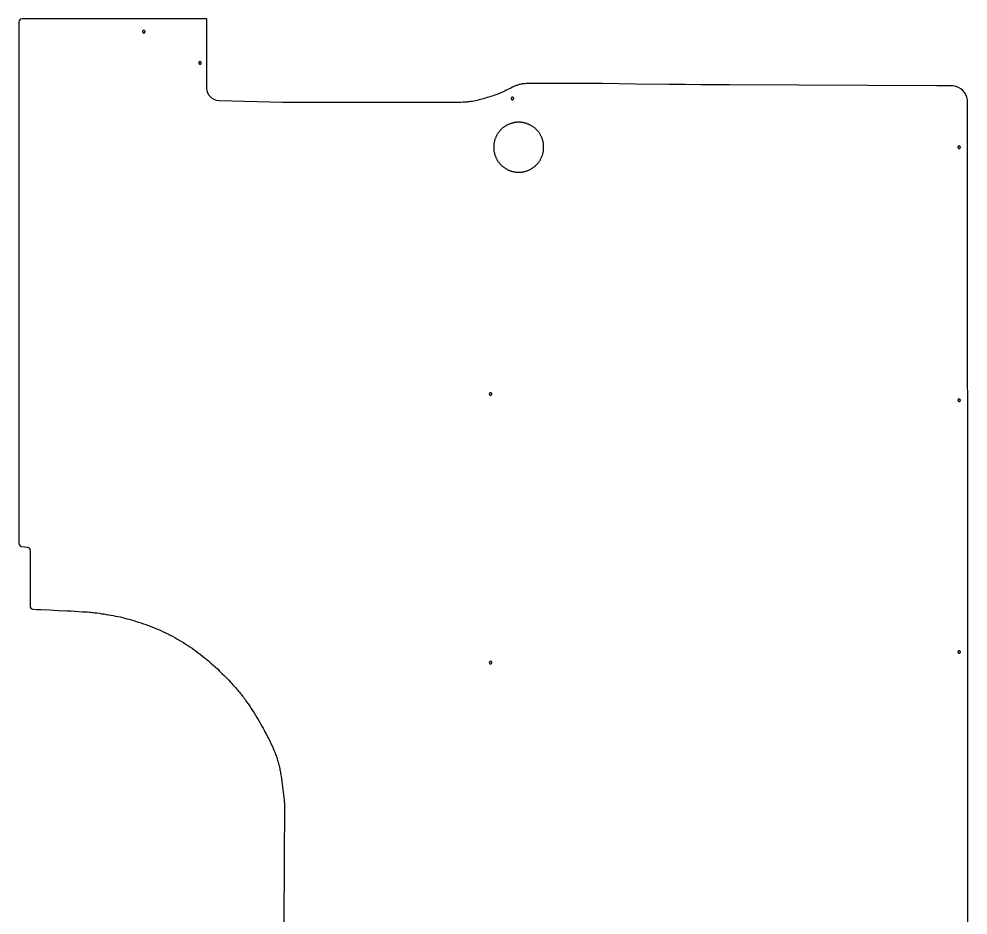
# Model space of a CAD drawing. Extents: x 51 to 7825, y -8 to 7597.
# Drawn here: x 4393 to 5912, y 1496 to 2930 of the extents above; entities that cross this region are included whole.
import ezdxf

# ---------------------------------------------------------------- set-up
doc = ezdxf.new("R2010")
doc.units = 0
doc.layers.add('Default Layer', color=1, linetype='CONTINUOUS')

msp = doc.modelspace()

# ---------------------------------------------------------------- linework, layer by layer
at = {"layer": 'Default Layer'}
msp.add_lwpolyline([(5912.1, 943.6), (5911.4, 2800.4), (5911.4, 2800.4, 0.342013), (5888.3, 2822.9), (5887.2, 2822.8), (5886, 2822.8), (5883.2, 2822.7), (5880, 2822.7), (5876.5, 2822.7), (5869.1, 2822.8), (5865.5, 2822.8), (5862.1, 2822.8), (5530.1, 2824.3), (5519.4, 2824.4), (5508.2, 2824.5), (5484.6, 2824.7), (5459.5, 2824.9), (5433.5, 2825.2), (5380.1, 2825.8), (5353.6, 2826.1), (5327.8, 2826.4), (5303.2, 2826.6), (5280.1, 2826.8), (5269.2, 2826.8), (5259, 2826.9), (5249.3, 2826.9), (5240.3, 2826.9), (5231.9, 2826.9), (5224.4, 2826.8), (5217.6, 2826.7), (5211.8, 2826.6), (5206.8, 2826.5), (5204.7, 2826.4), (5202.8, 2826.3), (5201.2, 2826.2), (5199.9, 2826.1), (5198.8, 2826), (5198, 2825.9), (5196.7, 2825.6), (5195.4, 2825.3), (5194.1, 2824.9), (5192.8, 2824.5), (5191.5, 2824.1), (5190.2, 2823.7), (5189, 2823.2), (5187.7, 2822.7), (5186.5, 2822.2), (5185.2, 2821.7), (5184, 2821.1), (5182.8, 2820.6), (5180.3, 2819.4), (5177.9, 2818.2), (5173, 2815.8), (5170.6, 2814.5), (5168.2, 2813.3), (5165.7, 2812.2), (5164.5, 2811.6), (5163.2, 2811.1), (5162, 2810.6), (5160.7, 2810.1), (5159.5, 2809.6), (5158.2, 2809.1), (5153.1, 2807.4), (5150.5, 2806.5), (5147.9, 2805.7), (5145.2, 2804.8), (5142.6, 2804), (5139.9, 2803.2), (5137.3, 2802.4), (5134.6, 2801.7), (5131.9, 2801), (5129.2, 2800.3), (5126.5, 2799.6), (5123.8, 2799.1), (5121.1, 2798.5), (5118.4, 2798), (5115.7, 2797.6), (5114.3, 2797.4), (5112.9, 2797.2), (5111.4, 2797.1), (5109.9, 2796.9), (5108.5, 2796.8), (5106.9, 2796.7), (5103.8, 2796.5), (5100.6, 2796.4), (5097.3, 2796.3), (5094, 2796.2), (5090.6, 2796.2), (5087.2, 2796.2), (5083.8, 2796.2), (5076.9, 2796.3), (5070.1, 2796.3), (5066.8, 2796.3), (5063.5, 2796.3), (5058.7, 2796.2), (5051.2, 2796.2), (5028.9, 2796.2), (4999, 2796.2), (4963.7, 2796.2), (4886.1, 2796.2), (4814.7, 2796.3), (4713.4, 2799.1, -0.405971), (4693.9, 2819.1), (4693.9, 2929.9), (4398.1, 2929.9, 0.414214), (4393.1, 2924.9), (4393.1, 2090.7, 0.373614), (4397.4, 2085.7), (4406.5, 2084.5, -0.373614), (4410.8, 2079.5), (4410.8, 1990.3, 0.397269), (4415.5, 1985.3), (4421.8, 1984.9), (4428.3, 1984.6), (4441.9, 1983.9), (4455.8, 1983.3), (4469.6, 1982.7), (4476.3, 1982.3), (4482.7, 1982), (4488.9, 1981.6), (4494.8, 1981.2), (4500.3, 1980.9), (4502.9, 1980.7), (4505.4, 1980.4), (4507.8, 1980.2), (4510, 1980), (4512.1, 1979.8), (4514, 1979.6), (4517.8, 1979.1), (4521.5, 1978.6), (4525.2, 1978), (4529, 1977.5), (4532.7, 1976.9), (4536.4, 1976.3), (4540.2, 1975.6), (4543.9, 1974.9), (4547.6, 1974.2), (4551.3, 1973.5), (4555, 1972.7), (4558.7, 1971.8), (4562.3, 1970.9), (4566, 1970), (4569.6, 1969), (4573.3, 1968), (4576.9, 1966.9), (4580.7, 1965.7), (4584.5, 1964.5), (4588.4, 1963.2), (4592.3, 1961.9), (4596.3, 1960.5), (4600.3, 1959), (4604.3, 1957.5), (4608.3, 1955.9), (4612.3, 1954.3), (4616.2, 1952.6), (4620.2, 1950.9), (4624.1, 1949.1), (4626, 1948.3), (4627.9, 1947.4), (4629.7, 1946.5), (4631.6, 1945.5), (4633.4, 1944.6), (4635.3, 1943.7), (4638.9, 1941.8), (4642.4, 1939.9), (4646, 1937.9), (4649.5, 1935.8), (4653, 1933.7), (4656.5, 1931.6), (4659.9, 1929.4), (4663.3, 1927.2), (4666.7, 1925), (4670.1, 1922.7), (4673.4, 1920.3), (4676.7, 1917.9), (4680, 1915.5), (4683.2, 1913.1), (4686.4, 1910.6), (4689.6, 1908), (4691.2, 1906.7), (4692.8, 1905.4), (4694.5, 1904), (4696.2, 1902.5), (4699.7, 1899.5), (4703.3, 1896.3), (4706.9, 1893), (4710.6, 1889.6), (4714.3, 1886), (4718, 1882.5), (4721.7, 1878.8), (4725.3, 1875.2), (4728.9, 1871.5), (4732.3, 1867.9), (4734, 1866.1), (4735.6, 1864.3), (4737.2, 1862.6), (4738.8, 1860.8), (4740.3, 1859.1), (4741.7, 1857.4), (4743.2, 1855.8), (4744.5, 1854.1), (4745.9, 1852.5), (4747.2, 1850.8), (4748.5, 1849.2), (4749.8, 1847.5), (4751.1, 1845.8), (4752.4, 1844.1), (4753.7, 1842.3), (4755, 1840.6), (4757.5, 1837.1), (4760, 1833.6), (4762.4, 1830), (4764.8, 1826.4), (4767.1, 1822.8), (4769.4, 1819.2), (4771.6, 1815.6), (4773.8, 1812), (4775.9, 1808.5), (4777.9, 1805), (4779.9, 1801.5), (4781.8, 1798.1), (4783.7, 1794.7), (4785.6, 1791.3), (4787.4, 1787.9), (4789.3, 1784.5), (4791, 1781.1), (4792.8, 1777.6), (4794.5, 1774.1), (4796.2, 1770.6), (4797.9, 1767.1), (4798.7, 1765.3), (4799.4, 1763.6), (4800.2, 1761.8), (4801, 1760), (4801.7, 1758.2), (4802.4, 1756.4), (4803.1, 1754.6), (4803.8, 1752.8), (4804.5, 1751), (4805.1, 1749.2), (4805.8, 1747.4), (4806.4, 1745.5), (4807, 1743.7), (4807.5, 1741.9), (4808.1, 1740), (4808.6, 1738.1), (4809.1, 1736.2), (4809.6, 1734.2), (4810, 1732.3), (4810.4, 1730.3), (4810.8, 1728.3), (4811.2, 1726.3), (4811.6, 1724.2), (4811.9, 1722.2), (4812.3, 1720.1), (4812.6, 1718), (4813.2, 1713.8), (4813.8, 1709.6), (4814.3, 1705.3), (4814.8, 1701), (4815.8, 1692.4), (4816.4, 1688.1), (4816.9, 1683.9), (4817.5, 1679.6), (4817.8, 1677.5), (4818.2, 1675.5), (4816.4, 1387.9)], format="xyb", dxfattribs=at)
for points in [[(4592.9, 2911.6), (4592.7, 2911.6), (4592.5, 2911.6), (4592.3, 2911.5), (4592.1, 2911.5), (4592, 2911.4), (4591.8, 2911.3), (4591.7, 2911.2), (4591.5, 2911), (4591.4, 2910.9), (4591.3, 2910.7), (4591.2, 2910.6), (4591.1, 2910.4), (4591, 2910.2), (4591, 2910), (4590.9, 2909.8), (4590.9, 2909.6), (4590.9, 2909.4), (4591, 2909.2), (4591, 2909), (4591.1, 2908.8), (4591.2, 2908.7), (4591.3, 2908.5), (4591.4, 2908.3), (4591.5, 2908.2), (4591.7, 2908.1), (4591.8, 2908), (4592, 2907.9), (4592.1, 2907.8), (4592.3, 2907.7), (4592.5, 2907.7), (4592.7, 2907.6), (4592.9, 2907.6), (4593.1, 2907.6), (4593.3, 2907.7), (4593.5, 2907.7), (4593.7, 2907.8), (4593.9, 2907.9), (4594, 2908), (4594.2, 2908.1), (4594.3, 2908.2), (4594.5, 2908.3), (4594.6, 2908.5), (4594.7, 2908.7), (4594.8, 2908.8), (4594.8, 2909), (4594.9, 2909.2), (4594.9, 2909.4), (4594.9, 2909.6), (4594.9, 2909.8), (4594.9, 2910), (4594.8, 2910.2), (4594.8, 2910.4), (4594.7, 2910.6), (4594.6, 2910.7), (4594.5, 2910.9), (4594.3, 2911), (4594.2, 2911.2), (4594, 2911.3), (4593.9, 2911.4), (4593.7, 2911.5), (4593.5, 2911.5), (4593.3, 2911.6), (4593.1, 2911.6), (4592.9, 2911.6)], [(4682.9, 2861.6), (4682.7, 2861.6), (4682.5, 2861.6), (4682.3, 2861.5), (4682.1, 2861.5), (4682, 2861.4), (4681.8, 2861.3), (4681.7, 2861.2), (4681.5, 2861), (4681.4, 2860.9), (4681.3, 2860.7), (4681.2, 2860.6), (4681.1, 2860.4), (4681, 2860.2), (4681, 2860), (4680.9, 2859.8), (4680.9, 2859.6), (4680.9, 2859.4), (4681, 2859.2), (4681, 2859), (4681.1, 2858.8), (4681.2, 2858.7), (4681.3, 2858.5), (4681.4, 2858.3), (4681.5, 2858.2), (4681.7, 2858.1), (4681.8, 2858), (4682, 2857.9), (4682.1, 2857.8), (4682.3, 2857.7), (4682.5, 2857.7), (4682.7, 2857.6), (4682.9, 2857.6), (4683.1, 2857.6), (4683.3, 2857.7), (4683.5, 2857.7), (4683.7, 2857.8), (4683.9, 2857.9), (4684, 2858), (4684.2, 2858.1), (4684.3, 2858.2), (4684.5, 2858.3), (4684.6, 2858.5), (4684.7, 2858.7), (4684.8, 2858.8), (4684.8, 2859), (4684.9, 2859.2), (4684.9, 2859.4), (4684.9, 2859.6), (4684.9, 2859.8), (4684.9, 2860), (4684.8, 2860.2), (4684.8, 2860.4), (4684.7, 2860.6), (4684.6, 2860.7), (4684.5, 2860.9), (4684.3, 2861), (4684.2, 2861.2), (4684, 2861.3), (4683.9, 2861.4), (4683.7, 2861.5), (4683.5, 2861.5), (4683.3, 2861.6), (4683.1, 2861.6), (4682.9, 2861.6)], [(5182.9, 2804.6), (5182.7, 2804.6), (5182.5, 2804.6), (5182.3, 2804.5), (5182.1, 2804.5), (5182, 2804.4), (5181.8, 2804.3), (5181.7, 2804.2), (5181.5, 2804), (5181.4, 2803.9), (5181.3, 2803.7), (5181.2, 2803.6), (5181.1, 2803.4), (5181, 2803.2), (5181, 2803), (5180.9, 2802.8), (5180.9, 2802.6), (5180.9, 2802.4), (5181, 2802.2), (5181, 2802), (5181.1, 2801.8), (5181.2, 2801.7), (5181.3, 2801.5), (5181.4, 2801.3), (5181.5, 2801.2), (5181.7, 2801.1), (5181.8, 2801), (5182, 2800.9), (5182.1, 2800.8), (5182.3, 2800.7), (5182.5, 2800.7), (5182.7, 2800.6), (5182.9, 2800.6), (5183.1, 2800.6), (5183.3, 2800.7), (5183.5, 2800.7), (5183.7, 2800.8), (5183.9, 2800.9), (5184, 2801), (5184.2, 2801.1), (5184.3, 2801.2), (5184.5, 2801.3), (5184.6, 2801.5), (5184.7, 2801.7), (5184.8, 2801.8), (5184.8, 2802), (5184.9, 2802.2), (5184.9, 2802.4), (5184.9, 2802.6), (5184.9, 2802.8), (5184.9, 2803), (5184.8, 2803.2), (5184.8, 2803.4), (5184.7, 2803.6), (5184.6, 2803.7), (5184.5, 2803.9), (5184.3, 2804), (5184.2, 2804.2), (5184, 2804.3), (5183.9, 2804.4), (5183.7, 2804.5), (5183.5, 2804.5), (5183.3, 2804.6), (5183.1, 2804.6), (5182.9, 2804.6)], [(5192.9, 2764.6), (5191.9, 2764.6), (5190.9, 2764.6), (5189.8, 2764.5), (5188.8, 2764.4), (5187.8, 2764.3), (5186.8, 2764.2), (5185.8, 2764), (5184.9, 2763.8), (5183.9, 2763.6), (5182.9, 2763.4), (5182, 2763.1), (5181, 2762.8), (5180.1, 2762.5), (5179.2, 2762.2), (5178.3, 2761.8), (5177.4, 2761.5), (5176.5, 2761.1), (5175.6, 2760.7), (5174.7, 2760.2), (5173.9, 2759.8), (5173, 2759.3), (5172.2, 2758.8), (5171.4, 2758.3), (5170.6, 2757.8), (5169.8, 2757.2), (5169, 2756.7), (5168.2, 2756.1), (5167.5, 2755.5), (5166.7, 2754.9), (5166, 2754.2), (5165.3, 2753.6), (5164.6, 2752.9), (5164, 2752.2), (5163.3, 2751.5), (5162.7, 2750.8), (5162.1, 2750.1), (5161.5, 2749.3), (5160.9, 2748.5), (5160.3, 2747.8), (5159.8, 2747), (5159.2, 2746.2), (5158.7, 2745.4), (5158.2, 2744.5), (5157.8, 2743.7), (5157.3, 2742.8), (5156.9, 2742), (5156.5, 2741.1), (5156.1, 2740.2), (5155.7, 2739.3), (5155.4, 2738.4), (5155, 2737.4), (5154.7, 2736.5), (5154.4, 2735.6), (5154.2, 2734.6), (5154, 2733.6), (5153.7, 2732.7), (5153.6, 2731.7), (5153.4, 2730.7), (5153.2, 2729.7), (5153.1, 2728.7), (5153, 2727.7), (5153, 2726.7), (5152.9, 2725.6), (5152.9, 2724.6), (5152.9, 2723.6), (5153, 2722.6), (5153, 2721.5), (5153.1, 2720.5), (5153.2, 2719.5), (5153.4, 2718.5), (5153.6, 2717.5), (5153.7, 2716.5), (5154, 2715.6), (5154.2, 2714.6), (5154.4, 2713.7), (5154.7, 2712.7), (5155, 2711.8), (5155.4, 2710.9), (5155.7, 2709.9), (5156.1, 2709), (5156.5, 2708.1), (5156.9, 2707.3), (5157.3, 2706.4), (5157.8, 2705.5), (5158.2, 2704.7), (5158.7, 2703.9), (5159.2, 2703.1), (5159.8, 2702.2), (5160.3, 2701.5), (5160.9, 2700.7), (5161.5, 2699.9), (5162.1, 2699.2), (5162.7, 2698.4), (5163.3, 2697.7), (5164, 2697), (5164.6, 2696.3), (5165.3, 2695.7), (5166, 2695), (5166.7, 2694.4), (5167.5, 2693.7), (5168.2, 2693.1), (5169, 2692.6), (5169.8, 2692), (5170.6, 2691.4), (5171.4, 2690.9), (5172.2, 2690.4), (5173, 2689.9), (5173.9, 2689.4), (5174.7, 2689), (5175.6, 2688.6), (5176.5, 2688.1), (5177.4, 2687.8), (5178.3, 2687.4), (5179.2, 2687), (5180.1, 2686.7), (5181, 2686.4), (5182, 2686.1), (5182.9, 2685.9), (5183.9, 2685.6), (5184.9, 2685.4), (5185.8, 2685.2), (5186.8, 2685.1), (5187.8, 2684.9), (5188.8, 2684.8), (5189.8, 2684.7), (5190.9, 2684.7), (5191.9, 2684.6), (5192.9, 2684.6), (5194, 2684.6), (5195, 2684.7), (5196, 2684.7), (5197, 2684.8), (5198, 2684.9), (5199, 2685.1), (5200, 2685.2), (5201, 2685.4), (5202, 2685.6), (5202.9, 2685.9), (5203.9, 2686.1), (5204.8, 2686.4), (5205.8, 2686.7), (5206.7, 2687), (5207.6, 2687.4), (5208.5, 2687.8), (5209.4, 2688.1), (5210.3, 2688.6), (5211.1, 2689), (5212, 2689.4), (5212.8, 2689.9), (5213.7, 2690.4), (5214.5, 2690.9), (5215.3, 2691.4), (5216.1, 2692), (5216.9, 2692.6), (5217.6, 2693.1), (5218.4, 2693.7), (5219.1, 2694.4), (5219.8, 2695), (5220.5, 2695.7), (5221.2, 2696.3), (5221.9, 2697), (5222.5, 2697.7), (5223.2, 2698.4), (5223.8, 2699.2), (5224.4, 2699.9), (5225, 2700.7), (5225.5, 2701.5), (5226.1, 2702.2), (5226.6, 2703.1), (5227.1, 2703.9), (5227.6, 2704.7), (5228.1, 2705.5), (5228.6, 2706.4), (5229, 2707.3), (5229.4, 2708.1), (5229.8, 2709), (5230.2, 2709.9), (5230.5, 2710.9), (5230.8, 2711.8), (5231.1, 2712.7), (5231.4, 2713.7), (5231.7, 2714.6), (5231.9, 2715.6), (5232.1, 2716.5), (5232.3, 2717.5), (5232.5, 2718.5), (5232.6, 2719.5), (5232.7, 2720.5), (5232.8, 2721.5), (5232.9, 2722.6), (5232.9, 2723.6), (5232.9, 2724.6), (5232.9, 2725.6), (5232.9, 2726.7), (5232.8, 2727.7), (5232.7, 2728.7), (5232.6, 2729.7), (5232.5, 2730.7), (5232.3, 2731.7), (5232.1, 2732.7), (5231.9, 2733.6), (5231.7, 2734.6), (5231.4, 2735.6), (5231.1, 2736.5), (5230.8, 2737.4), (5230.5, 2738.4), (5230.2, 2739.3), (5229.8, 2740.2), (5229.4, 2741.1), (5229, 2742), (5228.6, 2742.8), (5228.1, 2743.7), (5227.6, 2744.5), (5227.1, 2745.4), (5226.6, 2746.2), (5226.1, 2747), (5225.5, 2747.8), (5225, 2748.5), (5224.4, 2749.3), (5223.8, 2750.1), (5223.2, 2750.8), (5222.5, 2751.5), (5221.9, 2752.2), (5221.2, 2752.9), (5220.5, 2753.6), (5219.8, 2754.2), (5219.1, 2754.9), (5218.4, 2755.5), (5217.6, 2756.1), (5216.9, 2756.7), (5216.1, 2757.2), (5215.3, 2757.8), (5214.5, 2758.3), (5213.7, 2758.8), (5212.8, 2759.3), (5212, 2759.8), (5211.1, 2760.2), (5210.3, 2760.7), (5209.4, 2761.1), (5208.5, 2761.5), (5207.6, 2761.8), (5206.7, 2762.2), (5205.8, 2762.5), (5204.8, 2762.8), (5203.9, 2763.1), (5202.9, 2763.4), (5202, 2763.6), (5201, 2763.8), (5200, 2764), (5199, 2764.2), (5198, 2764.3), (5197, 2764.4), (5196, 2764.5), (5195, 2764.6), (5194, 2764.6), (5192.9, 2764.6)], [(5897.9, 2726.6), (5897.7, 2726.6), (5897.5, 2726.6), (5897.3, 2726.5), (5897.1, 2726.5), (5897, 2726.4), (5896.8, 2726.3), (5896.7, 2726.2), (5896.5, 2726), (5896.4, 2725.9), (5896.3, 2725.7), (5896.2, 2725.6), (5896.1, 2725.4), (5896, 2725.2), (5896, 2725), (5895.9, 2724.8), (5895.9, 2724.6), (5895.9, 2724.4), (5896, 2724.2), (5896, 2724), (5896.1, 2723.8), (5896.2, 2723.7), (5896.3, 2723.5), (5896.4, 2723.3), (5896.5, 2723.2), (5896.7, 2723.1), (5896.8, 2723), (5897, 2722.9), (5897.1, 2722.8), (5897.3, 2722.7), (5897.5, 2722.7), (5897.7, 2722.6), (5897.9, 2722.6), (5898.1, 2722.6), (5898.3, 2722.7), (5898.5, 2722.7), (5898.7, 2722.8), (5898.9, 2722.9), (5899, 2723), (5899.2, 2723.1), (5899.3, 2723.2), (5899.5, 2723.3), (5899.6, 2723.5), (5899.7, 2723.7), (5899.8, 2723.8), (5899.8, 2724), (5899.9, 2724.2), (5899.9, 2724.4), (5899.9, 2724.6), (5899.9, 2724.8), (5899.9, 2725), (5899.8, 2725.2), (5899.8, 2725.4), (5899.7, 2725.6), (5899.6, 2725.7), (5899.5, 2725.9), (5899.3, 2726), (5899.2, 2726.2), (5899, 2726.3), (5898.9, 2726.4), (5898.7, 2726.5), (5898.5, 2726.5), (5898.3, 2726.6), (5898.1, 2726.6), (5897.9, 2726.6)], [(5147.9, 2331.6), (5147.7, 2331.6), (5147.5, 2331.6), (5147.3, 2331.5), (5147.1, 2331.5), (5147, 2331.4), (5146.8, 2331.3), (5146.7, 2331.2), (5146.5, 2331), (5146.4, 2330.9), (5146.3, 2330.7), (5146.2, 2330.6), (5146.1, 2330.4), (5146, 2330.2), (5146, 2330), (5145.9, 2329.8), (5145.9, 2329.6), (5145.9, 2329.4), (5146, 2329.2), (5146, 2329), (5146.1, 2328.8), (5146.2, 2328.7), (5146.3, 2328.5), (5146.4, 2328.3), (5146.5, 2328.2), (5146.7, 2328.1), (5146.8, 2328), (5147, 2327.9), (5147.1, 2327.8), (5147.3, 2327.7), (5147.5, 2327.7), (5147.7, 2327.6), (5147.9, 2327.6), (5148.1, 2327.6), (5148.3, 2327.7), (5148.5, 2327.7), (5148.7, 2327.8), (5148.9, 2327.9), (5149, 2328), (5149.2, 2328.1), (5149.3, 2328.2), (5149.5, 2328.3), (5149.6, 2328.5), (5149.7, 2328.7), (5149.8, 2328.8), (5149.8, 2329), (5149.9, 2329.2), (5149.9, 2329.4), (5149.9, 2329.6), (5149.9, 2329.8), (5149.9, 2330), (5149.8, 2330.2), (5149.8, 2330.4), (5149.7, 2330.6), (5149.6, 2330.7), (5149.5, 2330.9), (5149.3, 2331), (5149.2, 2331.2), (5149, 2331.3), (5148.9, 2331.4), (5148.7, 2331.5), (5148.5, 2331.5), (5148.3, 2331.6), (5148.1, 2331.6), (5147.9, 2331.6)], [(5897.9, 2321.6), (5897.7, 2321.6), (5897.5, 2321.6), (5897.3, 2321.5), (5897.1, 2321.5), (5897, 2321.4), (5896.8, 2321.3), (5896.7, 2321.2), (5896.5, 2321), (5896.4, 2320.9), (5896.3, 2320.7), (5896.2, 2320.6), (5896.1, 2320.4), (5896, 2320.2), (5896, 2320), (5895.9, 2319.8), (5895.9, 2319.6), (5895.9, 2319.4), (5896, 2319.2), (5896, 2319), (5896.1, 2318.8), (5896.2, 2318.7), (5896.3, 2318.5), (5896.4, 2318.3), (5896.5, 2318.2), (5896.7, 2318.1), (5896.8, 2318), (5897, 2317.9), (5897.1, 2317.8), (5897.3, 2317.7), (5897.5, 2317.7), (5897.7, 2317.6), (5897.9, 2317.6), (5898.1, 2317.6), (5898.3, 2317.7), (5898.5, 2317.7), (5898.7, 2317.8), (5898.9, 2317.9), (5899, 2318), (5899.2, 2318.1), (5899.3, 2318.2), (5899.5, 2318.3), (5899.6, 2318.5), (5899.7, 2318.7), (5899.8, 2318.8), (5899.8, 2319), (5899.9, 2319.2), (5899.9, 2319.4), (5899.9, 2319.6), (5899.9, 2319.8), (5899.9, 2320), (5899.8, 2320.2), (5899.8, 2320.4), (5899.7, 2320.6), (5899.6, 2320.7), (5899.5, 2320.9), (5899.3, 2321), (5899.2, 2321.2), (5899, 2321.3), (5898.9, 2321.4), (5898.7, 2321.5), (5898.5, 2321.5), (5898.3, 2321.6), (5898.1, 2321.6), (5897.9, 2321.6)], [(5897.9, 1918.6), (5897.7, 1918.6), (5897.5, 1918.6), (5897.3, 1918.5), (5897.1, 1918.5), (5897, 1918.4), (5896.8, 1918.3), (5896.7, 1918.2), (5896.5, 1918), (5896.4, 1917.9), (5896.3, 1917.7), (5896.2, 1917.6), (5896.1, 1917.4), (5896, 1917.2), (5896, 1917), (5895.9, 1916.8), (5895.9, 1916.6), (5895.9, 1916.4), (5896, 1916.2), (5896, 1916), (5896.1, 1915.8), (5896.2, 1915.7), (5896.3, 1915.5), (5896.4, 1915.3), (5896.5, 1915.2), (5896.7, 1915.1), (5896.8, 1915), (5897, 1914.9), (5897.1, 1914.8), (5897.3, 1914.7), (5897.5, 1914.7), (5897.7, 1914.6), (5897.9, 1914.6), (5898.1, 1914.6), (5898.3, 1914.7), (5898.5, 1914.7), (5898.7, 1914.8), (5898.9, 1914.9), (5899, 1915), (5899.2, 1915.1), (5899.3, 1915.2), (5899.5, 1915.3), (5899.6, 1915.5), (5899.7, 1915.7), (5899.8, 1915.8), (5899.8, 1916), (5899.9, 1916.2), (5899.9, 1916.4), (5899.9, 1916.6), (5899.9, 1916.8), (5899.9, 1917), (5899.8, 1917.2), (5899.8, 1917.4), (5899.7, 1917.6), (5899.6, 1917.7), (5899.5, 1917.9), (5899.3, 1918), (5899.2, 1918.2), (5899, 1918.3), (5898.9, 1918.4), (5898.7, 1918.5), (5898.5, 1918.5), (5898.3, 1918.6), (5898.1, 1918.6), (5897.9, 1918.6)], [(5147.9, 1901.6), (5147.7, 1901.6), (5147.5, 1901.6), (5147.3, 1901.5), (5147.1, 1901.5), (5147, 1901.4), (5146.8, 1901.3), (5146.7, 1901.2), (5146.5, 1901), (5146.4, 1900.9), (5146.3, 1900.7), (5146.2, 1900.6), (5146.1, 1900.4), (5146, 1900.2), (5146, 1900), (5145.9, 1899.8), (5145.9, 1899.6), (5145.9, 1899.4), (5146, 1899.2), (5146, 1899), (5146.1, 1898.8), (5146.2, 1898.7), (5146.3, 1898.5), (5146.4, 1898.3), (5146.5, 1898.2), (5146.7, 1898.1), (5146.8, 1898), (5147, 1897.9), (5147.1, 1897.8), (5147.3, 1897.7), (5147.5, 1897.7), (5147.7, 1897.6), (5147.9, 1897.6), (5148.1, 1897.6), (5148.3, 1897.7), (5148.5, 1897.7), (5148.7, 1897.8), (5148.9, 1897.9), (5149, 1898), (5149.2, 1898.1), (5149.3, 1898.2), (5149.5, 1898.3), (5149.6, 1898.5), (5149.7, 1898.7), (5149.8, 1898.8), (5149.8, 1899), (5149.9, 1899.2), (5149.9, 1899.4), (5149.9, 1899.6), (5149.9, 1899.8), (5149.9, 1900), (5149.8, 1900.2), (5149.8, 1900.4), (5149.7, 1900.6), (5149.6, 1900.7), (5149.5, 1900.9), (5149.3, 1901), (5149.2, 1901.2), (5149, 1901.3), (5148.9, 1901.4), (5148.7, 1901.5), (5148.5, 1901.5), (5148.3, 1901.6), (5148.1, 1901.6), (5147.9, 1901.6)]]:
    msp.add_lwpolyline(points, close=True, dxfattribs=at)

doc.saveas('drawing.dxf')
